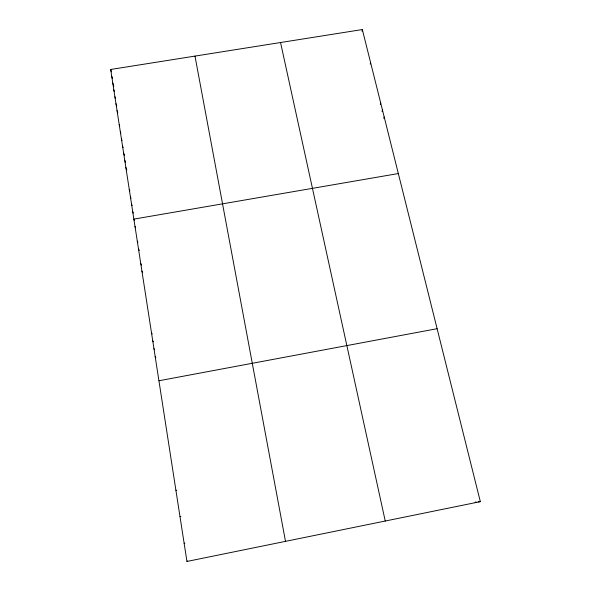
<?xml version="1.0" encoding="UTF-8"?>
<svg xmlns="http://www.w3.org/2000/svg" width="591" height="591" viewBox="0 0 591 591"><rect width="100%" height="100%" fill="white"/><g stroke="black" fill="none" stroke-linecap="round" stroke-linejoin="round"><path stroke-width="0.89" d="M361.995 31.234L362.342 29.55L110.665 69.472L186.948 561.45L480.335 501.641L362.342 29.55M370.202 64.094L370.579 62.506M380.308 104.592L380.73 103.122M382.022 111.463L382.451 110.007M383.751 118.363L384.18 116.929M186.948 561.45L187.716 561.051M184.133 543.328L184.931 543.114M158.927 380.767L437.111 328.699M398.334 173.547L133.869 219.121L134.453 220.517M475.024 502.143L476.257 502.025M478.149 501.848L480.335 501.641M179.982 516.527L180.809 516.586M175.889 490.168L176.753 490.493M155.182 356.587L155.861 357.651M153.941 348.609L154.635 349.724M152.714 340.675L153.409 341.834M151.488 332.777L152.19 333.989M141.921 271.077L142.667 272.65M140.754 263.542L141.508 265.16M138.434 248.582L139.291 250.495M137.282 241.165L137.858 242.473M134.999 226.434L135.583 227.801M132.702 211.63L133.3 213.055M131.549 204.176L132.148 205.631M130.397 196.759L130.995 198.244M129.252 189.379L129.857 190.893M125.853 167.467L126.777 169.876M124.738 160.235L125.661 162.688M123.622 153.039L124.553 155.536M122.507 145.888L123.135 147.58M121.406 138.767L122.034 140.481M120.305 131.675L120.815 133.078M119.212 124.627L119.722 126.046M117.04 110.635L117.816 112.829M115.969 103.691L116.737 105.915M114.898 96.776L115.415 98.283M113.827 89.898L114.351 91.42M112.77 83.058L113.812 86.146M111.714 76.246L112.504 78.596M110.665 69.472L111.455 71.851M280.548 42.522L385.243 521.026M194.986 56.093L285.505 541.356"/></g></svg>
